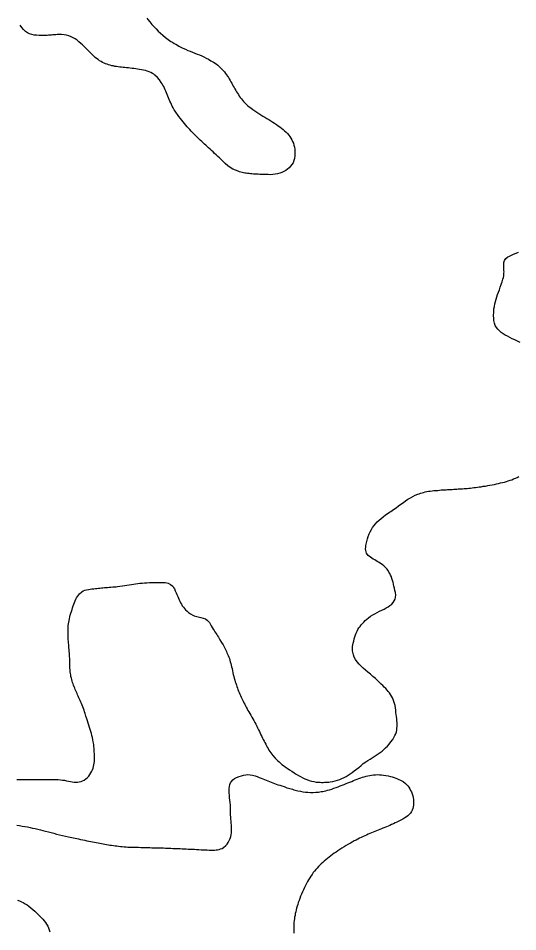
# Model space of a CAD drawing. Header units: inches. Extents: x 401374 to 405300, y 6332180 to 6336621.
# Drawn here: x 404128 to 404506, y 6335087 to 6335778 of the extents above; entities that cross this region are included whole.
import ezdxf

# ---------------------------------------------------------------- set-up
doc = ezdxf.new("R2010")
doc.units = ezdxf.units.IN
doc.header["$MEASUREMENT"] = 0

msp = doc.modelspace()

# ---------------------------------------------------------------- linework, layer by layer
for points in [[(404225.2, 6335778.5), (404226, 6335777.5), (404227.6, 6335775.6), (404229.1, 6335773.8), (404230.7, 6335772), (404232.3, 6335770.3), (404233.9, 6335768.6), (404235.6, 6335767), (404237.4, 6335765.5), (404239.3, 6335763.9), (404240.3, 6335763.2), (404241.3, 6335762.4), (404242.4, 6335761.7), (404243.5, 6335760.9), (404244.7, 6335760.2), (404245.9, 6335759.4), (404247.1, 6335758.7), (404248.5, 6335758), (404249.5, 6335757.4), (404250.5, 6335756.8), (404252.5, 6335755.8), (404254.4, 6335754.9), (404256.3, 6335754.1), (404258.1, 6335753.4), (404259.9, 6335752.7), (404261.6, 6335752), (404263.4, 6335751.3), (404265.1, 6335750.7), (404266.8, 6335749.9), (404268.5, 6335749.2), (404270.2, 6335748.3), (404272, 6335747.4), (404273.8, 6335746.3), (404275.7, 6335745.1), (404277.7, 6335743.8), (404278.9, 6335742.8), (404280, 6335741.8), (404281.1, 6335740.8), (404282.1, 6335739.8), (404283, 6335738.8), (404283.9, 6335737.8), (404284.7, 6335736.7), (404285.5, 6335735.7), (404286.3, 6335734.6), (404287, 6335733.5), (404287.6, 6335732.5), (404288.3, 6335731.4), (404288.9, 6335730.3), (404289.5, 6335729.2), (404290.1, 6335728.1), (404290.7, 6335727.1), (404291.3, 6335726), (404291.9, 6335724.9), (404292.5, 6335723.8), (404293.2, 6335722.7), (404293.8, 6335721.7), (404294.5, 6335720.6), (404295.2, 6335719.5), (404296, 6335718.5), (404296.8, 6335717.4), (404297.6, 6335716.4), (404298.5, 6335715.4), (404299.4, 6335714.4), (404300.5, 6335713.4), (404301.5, 6335712.4), (404302.7, 6335711.4), (404304, 6335710.5), (404305.4, 6335709.4), (404306.9, 6335708.3), (404308.5, 6335707.3), (404310, 6335706.3), (404311.5, 6335705.3), (404313, 6335704.4), (404314.6, 6335703.5), (404316.1, 6335702.6), (404317.5, 6335701.7), (404319, 6335700.7), (404320.5, 6335699.8), (404321.9, 6335698.9), (404323.3, 6335698), (404324.6, 6335697.1), (404325.9, 6335696.2), (404327.2, 6335695.2), (404328.4, 6335694.2), (404329.5, 6335693.2), (404330.6, 6335692.2), (404331.6, 6335691.1), (404332.6, 6335690), (404333.5, 6335688.9), (404334.3, 6335687.7), (404335, 6335686.4), (404335.6, 6335685.1), (404336.2, 6335683.8), (404336.6, 6335682.3), (404337, 6335680.9), (404337.2, 6335679.3), (404337.3, 6335677.7), (404337.3, 6335675.9), (404337.3, 6335674.2), (404337, 6335672.4), (404336.5, 6335670.7), (404335.9, 6335669.1), (404335.1, 6335667.7), (404334.1, 6335666.4), (404333, 6335665.2), (404331.8, 6335664.2), (404330.5, 6335663.2), (404329, 6335662.4), (404327.5, 6335661.7), (404325.9, 6335661.1), (404324.2, 6335660.7), (404322.5, 6335660.4), (404320.7, 6335660.1), (404318.9, 6335660), (404317.1, 6335660.1), (404315.7, 6335660.1), (404314.4, 6335660.1), (404313.1, 6335660.2), (404311.9, 6335660.2), (404310.7, 6335660.2), (404309.4, 6335660.3), (404308.2, 6335660.3), (404307.1, 6335660.4), (404305.9, 6335660.5), (404304.8, 6335660.6), (404303.7, 6335660.7), (404302.6, 6335660.8), (404301.5, 6335660.9), (404300.4, 6335661.1), (404299.4, 6335661.3), (404298.3, 6335661.5), (404297.3, 6335661.7), (404296.3, 6335662), (404295.3, 6335662.3), (404294.3, 6335662.6), (404292.3, 6335663.4), (404290.4, 6335664.3), (404288.4, 6335665.5), (404286.5, 6335666.8), (404284.6, 6335668.4), (404282.8, 6335670.2), (404281.5, 6335671.4), (404280.2, 6335672.7), (404278.9, 6335673.9), (404277.7, 6335675), (404276.5, 6335676.1), (404275.4, 6335677.2), (404274.2, 6335678.3), (404273.1, 6335679.3), (404272, 6335680.3), (404270.9, 6335681.3), (404269.9, 6335682.3), (404268.8, 6335683.2), (404267.8, 6335684.2), (404266.8, 6335685.1), (404265.7, 6335686.1), (404264.7, 6335687.1), (404262.7, 6335689), (404260.8, 6335691), (404259.8, 6335692), (404258.8, 6335693), (404257.8, 6335694.1), (404256.8, 6335695.2), (404255.8, 6335696.3), (404254.8, 6335697.5), (404253.7, 6335698.7), (404252.7, 6335699.9), (404251.7, 6335701.2), (404250.6, 6335702.6), (404249.5, 6335704), (404248.5, 6335705.5), (404247.6, 6335706.7), (404246.7, 6335708), (404245.9, 6335709.2), (404245.2, 6335710.5), (404244.5, 6335711.8), (404243.9, 6335713.1), (404243.3, 6335714.4), (404242.7, 6335715.6), (404242.2, 6335716.9), (404241.6, 6335718.2), (404241.1, 6335719.5), (404240.6, 6335720.7), (404240.1, 6335721.9), (404239.6, 6335723.2), (404239.1, 6335724.3), (404238.6, 6335725.5), (404238, 6335726.7), (404237.4, 6335727.8), (404236.8, 6335728.8), (404236.2, 6335729.9), (404234.8, 6335731.9), (404233.3, 6335733.7), (404231.4, 6335735.3), (404230.4, 6335736), (404229.4, 6335736.7), (404228.2, 6335737.3), (404226.9, 6335737.8), (404225.6, 6335738.3), (404224.2, 6335738.8), (404222.6, 6335739.1), (404221.1, 6335739.4), (404219.6, 6335739.7), (404218.2, 6335739.9), (404216.8, 6335740.1), (404215.4, 6335740.3), (404214, 6335740.5), (404212.6, 6335740.7), (404211.3, 6335740.8), (404209.9, 6335740.9), (404208.6, 6335741.1), (404207.3, 6335741.2), (404206.1, 6335741.3), (404204.8, 6335741.5), (404203.5, 6335741.7), (404202.3, 6335741.8), (404201.1, 6335742), (404199.9, 6335742.3), (404198.7, 6335742.5), (404197.5, 6335742.8), (404196.3, 6335743.2), (404195.2, 6335743.6), (404194, 6335744), (404192.9, 6335744.5), (404191.7, 6335745), (404190.6, 6335745.7), (404189.5, 6335746.3), (404188.3, 6335747.1), (404187.2, 6335747.9), (404186.1, 6335748.8), (404185, 6335749.8), (404183.9, 6335750.9), (404182.3, 6335752.4), (404180.8, 6335753.9), (404179.4, 6335755.4), (404178, 6335756.8), (404176.6, 6335758.2), (404175.2, 6335759.4), (404173.8, 6335760.6), (404172.4, 6335761.8), (404171, 6335762.8), (404169.5, 6335763.6), (404167.9, 6335764.4), (404166.3, 6335765.1), (404164.5, 6335765.5), (404162.7, 6335765.9), (404160.7, 6335766.1), (404159.6, 6335766.1), (404158.6, 6335766.1), (404157.4, 6335766), (404156.3, 6335765.9), (404155.2, 6335765.8), (404154.1, 6335765.8), (404153, 6335765.7), (404151.9, 6335765.6), (404150.9, 6335765.5), (404149.8, 6335765.4), (404148.7, 6335765.4), (404147.7, 6335765.3), (404146.7, 6335765.3), (404145.7, 6335765.3), (404143.7, 6335765.3), (404141.8, 6335765.5), (404139.9, 6335765.7), (404138.1, 6335766.2), (404136.5, 6335766.7), (404134.8, 6335767.5), (404133.3, 6335768.5), (404131.9, 6335769.8), (404130.6, 6335771.3), (404129.4, 6335773.1)], [(404507.8, 6335533.1), (404505.8, 6335534.1), (404503.8, 6335535), (404501.9, 6335535.9), (404500.1, 6335536.8), (404498.3, 6335537.7), (404496.5, 6335538.6), (404494.9, 6335539.6), (404493.4, 6335540.7), (404492.1, 6335541.8), (404490.9, 6335543.1), (404489.8, 6335544.5), (404489, 6335546), (404488.4, 6335547.7), (404487.9, 6335549.6), (404487.8, 6335550.7), (404487.8, 6335551.8), (404487.7, 6335552.9), (404487.7, 6335554.1), (404487.8, 6335555.2), (404487.8, 6335556.3), (404487.9, 6335557.3), (404488, 6335558.4), (404488.3, 6335560.3), (404488.7, 6335562.2), (404489.2, 6335564.1), (404489.7, 6335565.9), (404490.2, 6335567.6), (404490.8, 6335569.4), (404491.5, 6335571.2), (404492.1, 6335573), (404492.8, 6335574.9), (404493.5, 6335576.8), (404493.8, 6335577.8), (404494.1, 6335578.9), (404494.4, 6335579.9), (404494.7, 6335581), (404495.1, 6335582.2), (404495.4, 6335583.4), (404495.5, 6335584.4), (404495.6, 6335585.5), (404495.7, 6335586.6), (404495.6, 6335587.6), (404495.6, 6335588.7), (404495.5, 6335589.7), (404495.4, 6335591.7), (404495.5, 6335593.6), (404496, 6335595.2), (404496.9, 6335596.6), (404498.6, 6335597.8), (404499.7, 6335598.3), (404500.8, 6335598.8), (404501.9, 6335599.3), (404502.9, 6335599.8), (404504.8, 6335600.6), (404506.7, 6335601.4)], [(404126.7, 6335202.3), (404128.5, 6335202.3), (404130.2, 6335202.4), (404132, 6335202.4), (404133.8, 6335202.4), (404135.6, 6335202.4), (404137.5, 6335202.4), (404139.3, 6335202.4), (404141.2, 6335202.4), (404143.2, 6335202.4), (404145.1, 6335202.3), (404147.2, 6335202.3), (404149.2, 6335202.3), (404151.4, 6335202.3), (404153.6, 6335202.2), (404155.8, 6335202.2), (404158.2, 6335202.2), (404159.8, 6335202.1), (404161.4, 6335201.9), (404162.9, 6335201.7), (404164.4, 6335201.4), (404165.9, 6335201.1), (404167.4, 6335200.9), (404168.8, 6335200.6), (404170.2, 6335200.4), (404171.5, 6335200.3), (404172.8, 6335200.3), (404174.1, 6335200.5), (404175.4, 6335200.7), (404176.6, 6335201.2), (404177.8, 6335201.8), (404179, 6335202.7), (404180.2, 6335203.8), (404181.2, 6335204.9), (404182.1, 6335206.1), (404182.9, 6335207.3), (404183.5, 6335208.5), (404184.1, 6335209.7), (404184.5, 6335210.9), (404184.9, 6335212.1), (404185.2, 6335213.4), (404185.3, 6335214.7), (404185.5, 6335216), (404185.6, 6335217.4), (404185.6, 6335218.8), (404185.6, 6335220.3), (404185.5, 6335221.8), (404185.4, 6335223.3), (404185.4, 6335225), (404185.3, 6335226), (404185.2, 6335227), (404185, 6335228.9), (404184.7, 6335230.7), (404184.4, 6335232.4), (404184.1, 6335234), (404183.7, 6335235.6), (404183.3, 6335237.1), (404182.9, 6335238.7), (404182.4, 6335240.2), (404181.9, 6335241.7), (404181.4, 6335243.3), (404180.9, 6335244.9), (404180.3, 6335246.6), (404179.7, 6335248.3), (404179.1, 6335250.2), (404178.6, 6335252.2), (404178.1, 6335253.5), (404177.7, 6335254.8), (404177.2, 6335256.1), (404176.7, 6335257.4), (404176.2, 6335258.6), (404175.8, 6335259.7), (404175.3, 6335260.9), (404174.8, 6335262), (404174.3, 6335263.1), (404173.8, 6335264.2), (404173.3, 6335265.3), (404172.8, 6335266.3), (404172.4, 6335267.4), (404171.9, 6335268.4), (404171.4, 6335269.4), (404171, 6335270.5), (404170.6, 6335271.5), (404170.1, 6335272.5), (404169.7, 6335273.6), (404169.4, 6335274.6), (404169, 6335275.7), (404168.7, 6335276.8), (404168.4, 6335277.9), (404168.1, 6335279), (404167.8, 6335280.2), (404167.6, 6335281.4), (404167.4, 6335282.6), (404167.2, 6335283.9), (404167.1, 6335285.2), (404167, 6335286.5), (404167, 6335287.9), (404167, 6335289.4), (404166.9, 6335290.9), (404166.9, 6335292.4), (404166.9, 6335293.8), (404166.8, 6335295.3), (404166.7, 6335296.6), (404166.6, 6335298), (404166.5, 6335299.3), (404166.4, 6335300.6), (404166.3, 6335301.9), (404166.2, 6335303.2), (404166.1, 6335304.4), (404166, 6335305.6), (404165.9, 6335306.9), (404165.8, 6335308.1), (404165.7, 6335309.3), (404165.7, 6335310.5), (404165.6, 6335311.6), (404165.6, 6335312.8), (404165.6, 6335314), (404165.6, 6335315.2), (404165.7, 6335316.4), (404165.7, 6335317.6), (404165.8, 6335318.9), (404166, 6335320.1), (404166.2, 6335321.4), (404166.4, 6335322.7), (404166.6, 6335324), (404166.9, 6335325.3), (404167.2, 6335326.7), (404167.6, 6335328.1), (404168.1, 6335329.5), (404168.6, 6335331), (404169, 6335332.3), (404169.5, 6335333.7), (404170, 6335335), (404170.4, 6335336.3), (404171, 6335337.5), (404171.5, 6335338.7), (404172.1, 6335339.9), (404172.8, 6335340.9), (404174.3, 6335342.8), (404176.1, 6335344.4), (404177.1, 6335345), (404178.3, 6335345.5), (404179.6, 6335345.9), (404181, 6335346.2), (404182.4, 6335346.3), (404183.7, 6335346.5), (404185, 6335346.6), (404186.3, 6335346.8), (404187.5, 6335346.9), (404188.6, 6335347), (404189.7, 6335347.2), (404190.9, 6335347.3), (404192, 6335347.4), (404193.1, 6335347.5), (404194.3, 6335347.6), (404195.5, 6335347.7), (404196.8, 6335347.8), (404198.1, 6335347.9), (404199.5, 6335348), (404201, 6335348.2), (404202, 6335348.2), (404203, 6335348.3), (404204.9, 6335348.5), (404206.8, 6335348.8), (404208.5, 6335349), (404210.2, 6335349.3), (404211.9, 6335349.6), (404213.5, 6335349.8), (404215.1, 6335350.1), (404216.7, 6335350.3), (404218.3, 6335350.6), (404219.9, 6335350.8), (404221.7, 6335351), (404223.4, 6335351.1), (404225.3, 6335351.2), (404227.3, 6335351.3), (404228.3, 6335351.3), (404229.4, 6335351.4), (404230.6, 6335351.4), (404231.9, 6335351.4), (404233.2, 6335351.4), (404234.5, 6335351.5), (404235.7, 6335351.5), (404236.9, 6335351.5), (404238.1, 6335351.4), (404239.2, 6335351.3), (404240.3, 6335351.1), (404241.3, 6335350.8), (404243.2, 6335350), (404244.8, 6335348.6), (404245.5, 6335347.6), (404246.2, 6335346.6), (404246.8, 6335345.1), (404247.5, 6335343.6), (404248, 6335342.2), (404248.6, 6335340.9), (404249.1, 6335339.6), (404249.7, 6335338.4), (404250.2, 6335337.2), (404250.8, 6335336), (404251.4, 6335334.9), (404252.1, 6335333.8), (404252.9, 6335332.7), (404253.7, 6335331.7), (404254.6, 6335330.7), (404255.7, 6335329.7), (404256.8, 6335328.7), (404258.2, 6335327.8), (404260.1, 6335326.6), (404261.1, 6335326.2), (404262.1, 6335325.9), (404264.1, 6335325.4), (404266.1, 6335325), (404267.9, 6335324.5), (404269.6, 6335323.8), (404271.2, 6335322.6), (404272.6, 6335321), (404273.3, 6335319.7), (404274, 6335318.5), (404274.7, 6335317.4), (404275.4, 6335316.2), (404276.1, 6335315.1), (404276.8, 6335314.1), (404277.5, 6335313), (404278.1, 6335312), (404278.8, 6335311), (404279.4, 6335310), (404280.6, 6335308), (404281.8, 6335306.1), (404282.9, 6335304.2), (404284, 6335302.2), (404285, 6335300.3), (404285.5, 6335299.2), (404285.9, 6335298.2), (404286.4, 6335297.2), (404286.8, 6335296.1), (404287.2, 6335295), (404287.7, 6335293.8), (404288, 6335292.6), (404288.4, 6335291.4), (404288.8, 6335290.2), (404289.1, 6335288.9), (404289.4, 6335287.5), (404289.8, 6335286.2), (404290.1, 6335284.6), (404290.4, 6335283.1), (404290.7, 6335281.7), (404291.1, 6335280.3), (404291.4, 6335278.9), (404291.8, 6335277.6), (404292.2, 6335276.3), (404292.6, 6335275.1), (404293, 6335273.8), (404293.4, 6335272.6), (404293.8, 6335271.5), (404294.2, 6335270.3), (404294.7, 6335269.2), (404295.1, 6335268.1), (404295.6, 6335266.9), (404296.1, 6335265.8), (404296.6, 6335264.7), (404297.1, 6335263.6), (404297.6, 6335262.6), (404298.2, 6335261.5), (404298.7, 6335260.3), (404299.3, 6335259.2), (404299.9, 6335258.1), (404300.5, 6335257), (404301.2, 6335255.8), (404301.8, 6335254.6), (404302.5, 6335253.4), (404303.2, 6335252.2), (404303.9, 6335250.9), (404304.6, 6335249.6), (404305.4, 6335248.3), (404306.2, 6335247), (404306.9, 6335245.5), (404307.7, 6335244.1), (404308.4, 6335242.7), (404309.1, 6335241.4), (404309.8, 6335240), (404310.4, 6335238.7), (404311, 6335237.4), (404311.6, 6335236.2), (404312.2, 6335234.9), (404312.8, 6335233.7), (404313.4, 6335232.5), (404314, 6335231.3), (404314.6, 6335230.2), (404315.2, 6335229), (404315.8, 6335227.9), (404316.4, 6335226.8), (404317.1, 6335225.7), (404317.7, 6335224.6), (404318.4, 6335223.5), (404319.1, 6335222.5), (404319.9, 6335221.5), (404320.7, 6335220.5), (404322.4, 6335218.5), (404324.3, 6335216.5), (404325.3, 6335215.6), (404326.4, 6335214.6), (404327.5, 6335213.7), (404328.7, 6335212.8), (404330, 6335211.9), (404331.4, 6335211), (404333.2, 6335209.7), (404335, 6335208.5), (404336.7, 6335207.4), (404338.3, 6335206.4), (404340, 6335205.4), (404341.6, 6335204.5), (404343.2, 6335203.6), (404344.8, 6335202.9), (404346.4, 6335202.2), (404348.1, 6335201.6), (404349.8, 6335201.1), (404351.6, 6335200.7), (404353.5, 6335200.4), (404355.4, 6335200.2), (404356.5, 6335200.2), (404357.5, 6335200.1), (404358.6, 6335200.1), (404359.8, 6335200.2), (404360.9, 6335200.2), (404361.9, 6335200.3), (404363, 6335200.4), (404364, 6335200.5), (404366, 6335200.8), (404367.8, 6335201.2), (404369.6, 6335201.7), (404371.3, 6335202.3), (404372.9, 6335203), (404374.5, 6335203.8), (404376.1, 6335204.6), (404377.6, 6335205.6), (404379.2, 6335206.6), (404380.7, 6335207.7), (404382.3, 6335208.9), (404383.9, 6335210.2), (404385.6, 6335211.5), (404387.4, 6335213), (404389.1, 6335214.3), (404390.9, 6335215.6), (404392.5, 6335216.7), (404394.2, 6335217.8), (404395.8, 6335218.8), (404397.3, 6335219.8), (404398.9, 6335220.8), (404400.4, 6335221.7), (404401.8, 6335222.7), (404403.3, 6335223.8), (404404.7, 6335224.9), (404406, 6335226.2), (404407.4, 6335227.5), (404408.7, 6335229), (404410, 6335230.7), (404411.4, 6335232.6), (404412.3, 6335234), (404413, 6335235.5), (404413.6, 6335236.9), (404414.1, 6335238.3), (404414.4, 6335239.7), (404414.6, 6335241.1), (404414.7, 6335242.5), (404414.8, 6335244), (404414.7, 6335245.4), (404414.6, 6335246.8), (404414.4, 6335248.3), (404414.2, 6335249.9), (404414, 6335251.5), (404413.8, 6335253.1), (404413.6, 6335254.8), (404413.4, 6335256.6), (404413.1, 6335258.3), (404412.7, 6335259.9), (404412.3, 6335261.4), (404411.8, 6335262.8), (404411.2, 6335264.2), (404410.5, 6335265.4), (404409.7, 6335266.6), (404408.9, 6335267.8), (404408, 6335268.9), (404407.1, 6335270), (404406.1, 6335271.1), (404405, 6335272.2), (404403.9, 6335273.4), (404402.7, 6335274.5), (404401.4, 6335275.7), (404400.2, 6335277), (404398.3, 6335278.7), (404396.4, 6335280.3), (404394.5, 6335281.9), (404392.6, 6335283.5), (404390.8, 6335285), (404389, 6335286.6), (404387.4, 6335288.1), (404385.9, 6335289.7), (404384.5, 6335291.3), (404383.3, 6335293), (404382.3, 6335294.8), (404381.6, 6335296.6), (404381.1, 6335298.6), (404380.9, 6335299.6), (404380.9, 6335300.7), (404380.9, 6335301.8), (404380.9, 6335302.9), (404381.1, 6335304.1), (404381.4, 6335305.4), (404381.8, 6335307.1), (404382.2, 6335308.7), (404382.7, 6335310.2), (404383.2, 6335311.7), (404383.8, 6335313.1), (404384.4, 6335314.5), (404385, 6335315.7), (404385.8, 6335317), (404386.6, 6335318.2), (404387.4, 6335319.3), (404388.4, 6335320.4), (404389.4, 6335321.5), (404390.5, 6335322.6), (404391.8, 6335323.7), (404393.1, 6335324.7), (404394.6, 6335325.8), (404396.2, 6335326.8), (404397.9, 6335327.8), (404399.6, 6335328.7), (404401.4, 6335329.6), (404403.1, 6335330.5), (404404.8, 6335331.3), (404406.4, 6335332.2), (404407.9, 6335333.1), (404409.3, 6335334.1), (404410.6, 6335335.1), (404411.6, 6335336.2), (404412.5, 6335337.5), (404413.1, 6335338.8), (404413.5, 6335340.3), (404413.6, 6335341.9), (404413.4, 6335343.8), (404413, 6335345.4), (404412.6, 6335347), (404412.3, 6335348.6), (404412, 6335350.1), (404411.6, 6335351.6), (404411.3, 6335353), (404410.8, 6335354.3), (404410.4, 6335355.6), (404409.8, 6335356.9), (404409.2, 6335358.1), (404408.5, 6335359.3), (404407.8, 6335360.5), (404406.8, 6335361.7), (404405.8, 6335362.8), (404404.7, 6335363.9), (404403.4, 6335365), (404402.2, 6335365.7), (404401.1, 6335366.5), (404400, 6335367.1), (404398.8, 6335367.8), (404397.7, 6335368.5), (404396.6, 6335369.1), (404395.5, 6335369.8), (404394.6, 6335370.5), (404392.9, 6335371.9), (404391.6, 6335373.7), (404391.2, 6335374.6), (404390.9, 6335375.7), (404390.8, 6335376.9), (404391, 6335378.2), (404391.1, 6335379.3), (404391.3, 6335380.4), (404391.5, 6335381.4), (404391.7, 6335382.4), (404392.2, 6335384.4), (404392.8, 6335386.3), (404393.5, 6335388.1), (404394.3, 6335389.8), (404395.2, 6335391.4), (404396.1, 6335393), (404397.2, 6335394.5), (404398.4, 6335395.9), (404399.6, 6335397.3), (404401, 6335398.6), (404402.5, 6335399.9), (404404.1, 6335401.2), (404405.9, 6335402.5), (404407.8, 6335403.8), (404408.9, 6335404.5), (404409.9, 6335405.2), (404411, 6335405.9), (404412, 6335406.6), (404414, 6335408), (404415.8, 6335409.4), (404417.6, 6335410.7), (404419.4, 6335412), (404421.1, 6335413.2), (404422.9, 6335414.4), (404424.7, 6335415.5), (404426.5, 6335416.5), (404428.4, 6335417.4), (404430.4, 6335418.3), (404431.4, 6335418.6), (404432.5, 6335419), (404433.6, 6335419.3), (404434.7, 6335419.6), (404435.9, 6335419.9), (404437.2, 6335420.2), (404438.4, 6335420.4), (404439.8, 6335420.6), (404441.2, 6335420.7), (404442.6, 6335420.9), (404444, 6335421), (404445.4, 6335421.1), (404446.7, 6335421.3), (404448, 6335421.4), (404449.2, 6335421.5), (404450.5, 6335421.5), (404451.7, 6335421.6), (404452.9, 6335421.7), (404454, 6335421.8), (404455.2, 6335421.8), (404456.3, 6335421.9), (404457.5, 6335422), (404458.6, 6335422), (404459.8, 6335422.1), (404460.9, 6335422.2), (404462, 6335422.2), (404463.2, 6335422.3), (404464.3, 6335422.4), (404465.5, 6335422.5), (404466.6, 6335422.5), (404467.8, 6335422.6), (404469, 6335422.8), (404470.3, 6335422.9), (404471.5, 6335423), (404472.8, 6335423.2), (404474.1, 6335423.3), (404475.5, 6335423.5), (404476.9, 6335423.7), (404478.3, 6335423.9), (404479.8, 6335424.2), (404481.5, 6335424.4), (404483.3, 6335424.7), (404485, 6335425), (404486.6, 6335425.3), (404488.3, 6335425.6), (404489.9, 6335426), (404491.4, 6335426.3), (404493, 6335426.7), (404494.5, 6335427), (404495.9, 6335427.4), (404497.4, 6335427.8), (404498.8, 6335428.3), (404500.2, 6335428.8), (404501.5, 6335429.2), (404502.9, 6335429.8), (404504.2, 6335430.3), (404505.5, 6335430.9), (404506.8, 6335431.6)], [(404126.9, 6335167.8), (404128.9, 6335167.5), (404130.9, 6335167.1), (404132.9, 6335166.8), (404134.9, 6335166.4), (404136.8, 6335165.9), (404138.8, 6335165.5), (404140.7, 6335165.1), (404142.7, 6335164.6), (404144.7, 6335164.1), (404146.6, 6335163.6), (404148.6, 6335163.1), (404150.7, 6335162.6), (404152.7, 6335162.1), (404154.8, 6335161.6), (404156.9, 6335161), (404159.1, 6335160.5), (404161.3, 6335160), (404163.6, 6335159.5), (404166, 6335158.9), (404168.4, 6335158.4), (404170.9, 6335157.9), (404173.5, 6335157.4), (404175.1, 6335157), (404176.7, 6335156.7), (404178.3, 6335156.3), (404179.8, 6335156), (404181.3, 6335155.7), (404182.8, 6335155.4), (404184.2, 6335155.1), (404185.6, 6335154.8), (404186.9, 6335154.6), (404188.3, 6335154.3), (404189.6, 6335154), (404190.9, 6335153.8), (404192.2, 6335153.5), (404193.5, 6335153.3), (404194.8, 6335153.1), (404196.1, 6335152.9), (404197.3, 6335152.7), (404198.6, 6335152.5), (404199.9, 6335152.3), (404201.2, 6335152.1), (404202.5, 6335152), (404203.9, 6335151.8), (404205.2, 6335151.7), (404206.6, 6335151.6), (404208, 6335151.4), (404209.5, 6335151.3), (404210.9, 6335151.2), (404212.5, 6335151.2), (404214, 6335151.1), (404215.6, 6335151), (404217.3, 6335151), (404219, 6335151), (404220.8, 6335150.9), (404222.5, 6335150.9), (404224.2, 6335150.8), (404225.9, 6335150.8), (404227.5, 6335150.8), (404229.1, 6335150.7), (404230.6, 6335150.7), (404232.1, 6335150.6), (404233.6, 6335150.6), (404235.1, 6335150.6), (404236.5, 6335150.5), (404237.9, 6335150.5), (404239.3, 6335150.4), (404240.7, 6335150.4), (404242.1, 6335150.3), (404243.5, 6335150.3), (404244.9, 6335150.2), (404246.3, 6335150.2), (404247.7, 6335150.1), (404249.1, 6335150.1), (404250.5, 6335150), (404252, 6335149.9), (404253.4, 6335149.9), (404254.9, 6335149.8), (404256.4, 6335149.7), (404258, 6335149.7), (404259.6, 6335149.6), (404261.2, 6335149.5), (404262.9, 6335149.4), (404264.6, 6335149.3), (404266.3, 6335149.2), (404268.2, 6335149.2), (404269.6, 6335149.1), (404271, 6335149), (404272.4, 6335148.9), (404273.7, 6335148.9), (404275.1, 6335148.9), (404276.4, 6335148.9), (404277.6, 6335149), (404278.8, 6335149.2), (404280, 6335149.4), (404281.1, 6335149.8), (404282.2, 6335150.2), (404283.2, 6335150.8), (404285.1, 6335152.4), (404286, 6335153.4), (404286.8, 6335154.6), (404287.6, 6335156.1), (404288.2, 6335157.6), (404288.7, 6335159.1), (404289.1, 6335160.5), (404289.3, 6335162), (404289.4, 6335163.4), (404289.4, 6335164.8), (404289.4, 6335166.3), (404289.3, 6335167.7), (404289.1, 6335169.2), (404289, 6335170.7), (404288.8, 6335172.3), (404288.7, 6335173.9), (404288.6, 6335175.6), (404288.5, 6335177.3), (404288.6, 6335179.2), (404288.5, 6335181), (404288.5, 6335182.9), (404288.3, 6335184.8), (404288.1, 6335186.7), (404287.9, 6335188.5), (404287.7, 6335190.3), (404287.5, 6335192.1), (404287.5, 6335193.8), (404287.5, 6335195.4), (404287.7, 6335196.9), (404288, 6335198.4), (404288.6, 6335199.7), (404289.3, 6335200.9), (404290.3, 6335202), (404291.6, 6335203), (404293.2, 6335203.8), (404295, 6335204.5), (404296.8, 6335205.1), (404298.5, 6335205.6), (404300.1, 6335205.9), (404301.8, 6335206), (404303.5, 6335205.9), (404305.3, 6335205.6), (404307.3, 6335205.1), (404308.8, 6335204.5), (404310.3, 6335203.9), (404311.8, 6335203.4), (404313.1, 6335202.8), (404314.4, 6335202.3), (404315.6, 6335201.8), (404316.9, 6335201.3), (404318.1, 6335200.8), (404319.3, 6335200.3), (404320.5, 6335199.8), (404321.8, 6335199.3), (404323.1, 6335198.8), (404324.4, 6335198.3), (404325.9, 6335197.9), (404327.4, 6335197.4), (404329.1, 6335196.9), (404330.2, 6335196.5), (404331.3, 6335196.1), (404332.4, 6335195.8), (404333.5, 6335195.5), (404334.6, 6335195.2), (404335.6, 6335194.9), (404336.6, 6335194.6), (404337.6, 6335194.3), (404339.6, 6335193.8), (404341.5, 6335193.4), (404343.4, 6335193), (404345.3, 6335192.8), (404347.2, 6335192.6), (404349.1, 6335192.5), (404351.1, 6335192.5), (404353.1, 6335192.6), (404354.1, 6335192.7), (404355.1, 6335192.8), (404356.2, 6335193), (404357.3, 6335193.1), (404358.4, 6335193.3), (404359.5, 6335193.6), (404360.7, 6335193.8), (404361.9, 6335194.2), (404363.6, 6335194.6), (404365.3, 6335195.1), (404366.9, 6335195.7), (404368.6, 6335196.2), (404370.1, 6335196.8), (404371.7, 6335197.4), (404373.1, 6335198), (404374.6, 6335198.6), (404376.1, 6335199.2), (404377.5, 6335199.8), (404378.9, 6335200.4), (404380.3, 6335200.9), (404381.6, 6335201.5), (404383, 6335202.1), (404384.4, 6335202.6), (404385.7, 6335203.1), (404387.1, 6335203.6), (404388.4, 6335204), (404389.8, 6335204.4), (404391.2, 6335204.8), (404392.5, 6335205.1), (404394, 6335205.4), (404395.4, 6335205.6), (404396.8, 6335205.8), (404398.3, 6335205.9), (404399.8, 6335206), (404401.3, 6335205.9), (404402.9, 6335205.8), (404404.5, 6335205.7), (404406.2, 6335205.4), (404407.9, 6335205.1), (404409.7, 6335204.7), (404411, 6335204.3), (404412.4, 6335203.8), (404413.7, 6335203.4), (404414.9, 6335202.9), (404416.1, 6335202.4), (404417.2, 6335201.9), (404418.2, 6335201.3), (404419.3, 6335200.7), (404421.1, 6335199.2), (404422.8, 6335197.4), (404423.5, 6335196.4), (404424.3, 6335195.3), (404424.9, 6335194.1), (404425.6, 6335192.9), (404426.1, 6335191.4), (404426.5, 6335190), (404426.9, 6335188.6), (404427.1, 6335187.2), (404427.2, 6335185.8), (404427.2, 6335184.4), (404427.1, 6335183), (404426.9, 6335181.7), (404426.5, 6335180.4), (404426.1, 6335179.2), (404425.5, 6335178), (404424.7, 6335176.9), (404422.9, 6335174.9), (404421.8, 6335174), (404420.6, 6335173.3), (404419, 6335172.4), (404417.5, 6335171.6), (404416.1, 6335170.8), (404414.6, 6335170.1), (404413.2, 6335169.4), (404411.9, 6335168.8), (404410.5, 6335168.2), (404409.2, 6335167.6), (404407.9, 6335167), (404406.6, 6335166.4), (404405.3, 6335165.9), (404404, 6335165.4), (404402.8, 6335164.9), (404401.5, 6335164.4), (404400.3, 6335163.9), (404399, 6335163.4), (404397.8, 6335162.9), (404396.6, 6335162.4), (404395.3, 6335161.9), (404394.1, 6335161.4), (404392.8, 6335160.9), (404391.5, 6335160.3), (404390.2, 6335159.7), (404389, 6335159.2), (404387.6, 6335158.5), (404386.3, 6335157.9), (404384.9, 6335157.2), (404383.6, 6335156.5), (404382.2, 6335155.8), (404380.7, 6335155), (404379.3, 6335154.1), (404377.8, 6335153.3), (404376.1, 6335152.3), (404374.5, 6335151.3), (404372.9, 6335150.3), (404371.4, 6335149.3), (404369.9, 6335148.4), (404368.5, 6335147.4), (404367.1, 6335146.5), (404365.7, 6335145.5), (404364.4, 6335144.6), (404363.2, 6335143.6), (404361.9, 6335142.6), (404360.7, 6335141.6), (404359.5, 6335140.6), (404358.4, 6335139.6), (404357.3, 6335138.6), (404356.2, 6335137.5), (404355.2, 6335136.4), (404354.1, 6335135.3), (404353.2, 6335134.2), (404352.2, 6335133), (404351.2, 6335131.8), (404350.3, 6335130.5), (404349.4, 6335129.2), (404348.6, 6335127.9), (404347.7, 6335126.5), (404346.9, 6335125.1), (404346.1, 6335123.6), (404345.3, 6335122.1), (404344.5, 6335120.5), (404343.7, 6335118.9), (404343, 6335117.2), (404342.3, 6335115.5), (404341.6, 6335113.9), (404341, 6335112.3), (404340.5, 6335110.8), (404339.9, 6335109.3), (404339.5, 6335107.8), (404339, 6335106.4), (404338.6, 6335105), (404338.3, 6335103.6), (404337.9, 6335102.2), (404337.6, 6335100.9), (404337.4, 6335099.5), (404337.1, 6335098.2), (404336.9, 6335096.8), (404336.8, 6335095.5), (404336.6, 6335094.2), (404336.5, 6335092.9), (404336.4, 6335091.5), (404336.4, 6335090.2), (404336.4, 6335088.8), (404336.4, 6335087.5), (404336.4, 6335086.1)], [(404127.3, 6335110.9), (404128.8, 6335110.4), (404130.3, 6335109.8), (404131.7, 6335109.1), (404133.1, 6335108.3), (404134.6, 6335107.4), (404136, 6335106.4), (404137.5, 6335105.2), (404139, 6335104), (404140.4, 6335102.6), (404141.7, 6335101.4), (404143, 6335100.1), (404144.3, 6335098.9), (404145.4, 6335097.7), (404146.6, 6335096.5), (404147.6, 6335095.3), (404148.5, 6335094), (404149.4, 6335092.7), (404150.2, 6335091.4), (404150.8, 6335090), (404151.4, 6335088.5), (404151.8, 6335087)]]:
    msp.add_lwpolyline(points)

doc.saveas('drawing.dxf')
